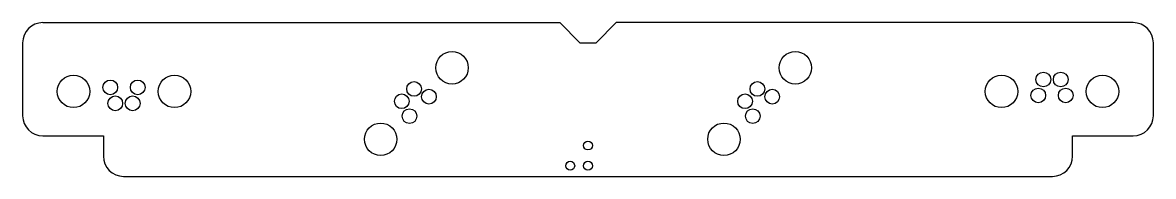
# Model space of a CAD drawing. Extents: x -70 to 70, y 0 to 19.
import ezdxf

# ---------------------------------------------------------------- set-up
doc = ezdxf.new("R2010")
doc.units = 0
doc.layers.add('17', color=110, linetype='CONTINUOUS')
doc.layers.add('20', color=31, linetype='CONTINUOUS')

# ---------------------------------------------------------------- blocks, each defined once
blk = doc.blocks.new('ROUNDP')
blk.add_circle((0, 0), 0.5)

msp = doc.modelspace()

# ---------------------------------------------------------------- linework, layer by layer
at = {"layer": '20'}
for p, q in [((-67.5, 19), (-3.5, 19)), ((-3.5, 19), (-1, 16.5)), ((1, 16.5), (3.5, 19)), ((67.5, 19), (3.5, 19)), ((-70, 16.5), (-70, 7.5)), ((-1, 16.5), (1, 16.5)), ((70, 7.5), (70, 16.5)), ((-67.5, 5), (-60, 5)), ((-60, 5), (-60, 2.5)), ((60, 5), (67.5, 5)), ((60, 2.5), (60, 5)), ((-57.5, 0), (57.5, 0))]:
    msp.add_line(p, q, dxfattribs=at)
for centre in [(0, 3.81), (-2.2, 1.31), (0, 1.31)]:
    msp.add_circle(centre, 0.55, dxfattribs=at)
for centre, start, end in [((-67.5, 16.5), 90, 180), ((67.5, 16.5), 0, 90), ((-67.5, 7.5), 180, 270), ((67.5, 7.5), 270, 0), ((-57.5, 2.5), 180, 270), ((57.5, 2.5), 270, 0)]:
    msp.add_arc(centre, 2.5, start, end, dxfattribs=at)

# ---------------------------------------------------------------- block references
at = {"layer": '17'}
for p, xscale, yscale, rotation in [((-16.8306, 13.4194), 4.016, 4.016, 225), ((-16.8306, 13.4194), 4.016, 4.016, 225), ((25.6694, 13.4194), 4.016, 4.016, 225), ((25.6694, 13.4194), 4.016, 4.016, 225), ((56.375, 11.975), 1.82, 1.82, 180), ((56.375, 11.975), 1.82, 1.82, 180), ((58.525, 11.975), 1.82, 1.82, 180), ((58.525, 11.975), 1.82, 1.82, 180), ((-21.5328, 10.8031), 1.82, 1.82, 225), ((-21.5328, 10.8031), 1.82, 1.82, 225), ((20.9672, 10.8031), 1.82, 1.82, 225), ((20.9672, 10.8031), 1.82, 1.82, 225), ((51.2, 10.5), 4.016, 4.016, 180), ((51.2, 10.5), 4.016, 4.016, 180), ((63.7, 10.5), 4.016, 4.016, 180), ((63.7, 10.5), 4.016, 4.016, 180), ((-23.0531, 9.2828), 1.82, 1.82, 225), ((-23.0531, 9.2828), 1.82, 1.82, 225), ((-19.6944, 9.8485), 1.82, 1.82, 225), ((-19.6944, 9.8485), 1.82, 1.82, 225), ((19.4469, 9.2828), 1.82, 1.82, 225), ((19.4469, 9.2828), 1.82, 1.82, 225), ((22.8056, 9.8485), 1.82, 1.82, 225), ((22.8056, 9.8485), 1.82, 1.82, 225), ((55.75, 10), 1.82, 1.82, 180), ((55.75, 10), 1.82, 1.82, 180), ((59.15, 10), 1.82, 1.82, 180), ((59.15, 10), 1.82, 1.82, 180), ((-22.0985, 7.4444), 1.82, 1.82, 225), ((-22.0985, 7.4444), 1.82, 1.82, 225), ((20.4015, 7.4444), 1.82, 1.82, 225), ((20.4015, 7.4444), 1.82, 1.82, 225), ((-25.6694, 4.5806), 4.016, 4.016, 225), ((-25.6694, 4.5806), 4.016, 4.016, 225), ((16.8306, 4.5806), 4.016, 4.016, 225), ((16.8306, 4.5806), 4.016, 4.016, 225)]:
    msp.add_blockref('ROUNDP', p, dxfattribs=dict(at, xscale=xscale, yscale=yscale, rotation=rotation))
for p, xscale, yscale in [((-63.7, 10.5), 4.016, 4.016), ((-63.7, 10.5), 4.016, 4.016), ((-59.15, 11), 1.82, 1.82), ((-59.15, 11), 1.82, 1.82), ((-55.75, 11), 1.82, 1.82), ((-55.75, 11), 1.82, 1.82), ((-51.2, 10.5), 4.016, 4.016), ((-51.2, 10.5), 4.016, 4.016), ((-58.525, 9.025), 1.82, 1.82), ((-58.525, 9.025), 1.82, 1.82), ((-56.375, 9.025), 1.82, 1.82), ((-56.375, 9.025), 1.82, 1.82)]:
    msp.add_blockref('ROUNDP', p, dxfattribs=dict(at, xscale=xscale, yscale=yscale))

doc.saveas('drawing.dxf')
